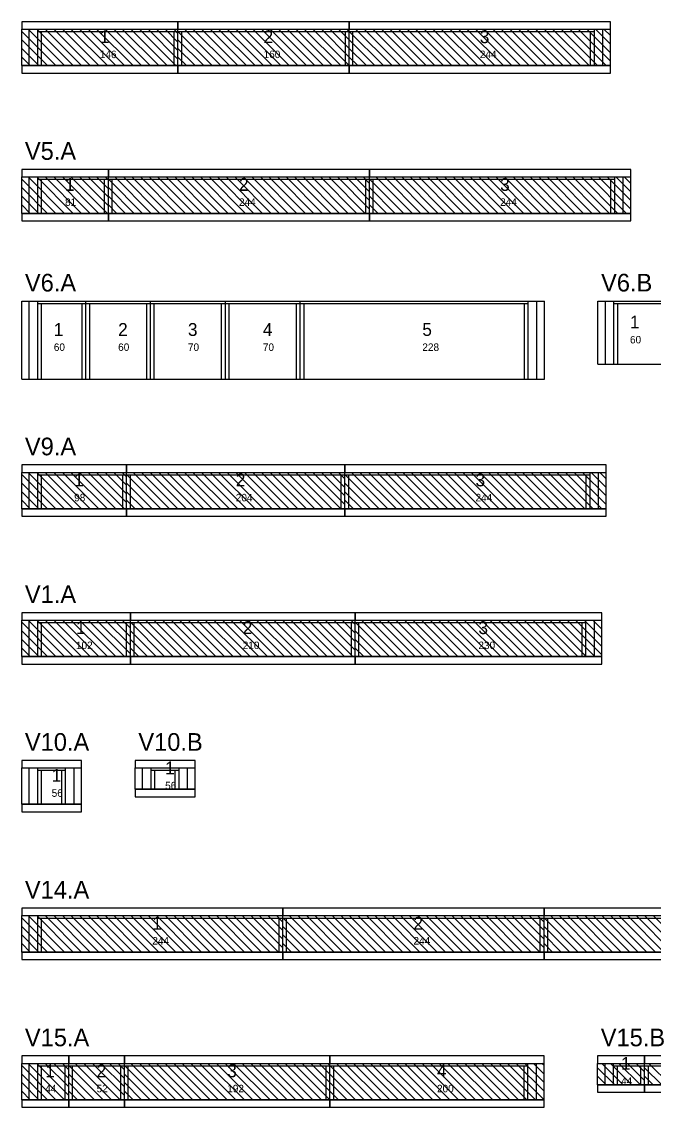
# Model space of a CAD drawing. Header units: metres. Extents: x -10 to 74425, y -2037 to 26.
# Drawn here: x 33349 to 33940, y -1995 to -981 of the extents above; entities that cross this region are included whole.
import ezdxf

# ---------------------------------------------------------------- set-up
doc = ezdxf.new("R2010")
doc.units = ezdxf.units.M
doc.layers.add('VIGAS', color=7, linetype='Continuous')

msp = doc.modelspace()

# ---------------------------------------------------------------- linework, layer by layer
at = {"layer": 'VIGAS'}
for p, q in [((33348.8, -988), (33494.8, -988)), ((33348.8, -1022), (33348.8, -988)), ((33380.8, -1022), (33348.8, -990)), ((33388.8, -1022), (33354.8, -988)), ((33355.8, -1022), (33355.8, -988)), ((33396.8, -1022), (33362.8, -988)), ((33363.8, -1022), (33363.8, -988)), ((33363.8, -990.2), (33494.8, -990.2)), ((33367.3, -1022), (33367.3, -990.2)), ((33404.8, -1022), (33370.8, -988)), ((33412.8, -1022), (33378.8, -988)), ((33420.8, -1022), (33386.8, -988)), ((33428.8, -1022), (33394.8, -988)), ((33436.8, -1022), (33402.8, -988)), ((33444.8, -1022), (33410.8, -988)), ((33452.8, -1022), (33418.8, -988)), ((33460.8, -1022), (33426.8, -988)), ((33468.8, -1022), (33434.8, -988)), ((33476.8, -1022), (33442.8, -988)), ((33484.8, -1022), (33450.8, -988)), ((33492.8, -1022), (33458.8, -988)), ((33494.8, -1016), (33466.8, -988)), ((33494.8, -1008), (33474.8, -988)), ((33494.8, -1000), (33482.8, -988)), ((33494.8, -992), (33490.8, -988)), ((33491.3, -1022), (33491.3, -990.2)), ((33494.8, -1022), (33494.8, -988)), ((33494.8, -1022), (33494.8, -988)), ((33494.8, -988), (33654.8, -988)), ((33494.8, -1022), (33494.8, -988)), ((33494.8, -1022), (33494.8, -988)), ((33494.8, -1022), (33494.8, -988)), ((33526.8, -1022), (33494.8, -990)), ((33494.8, -990.2), (33654.8, -990.2)), ((33498.3, -1022), (33498.3, -990.2)), ((33534.8, -1022), (33500.8, -988)), ((33542.8, -1022), (33508.8, -988)), ((33550.8, -1022), (33516.8, -988)), ((33558.8, -1022), (33524.8, -988)), ((33566.8, -1022), (33532.8, -988)), ((33574.8, -1022), (33540.8, -988)), ((33582.8, -1022), (33548.8, -988)), ((33590.8, -1022), (33556.8, -988)), ((33598.8, -1022), (33564.8, -988)), ((33606.8, -1022), (33572.8, -988)), ((33614.8, -1022), (33580.8, -988)), ((33622.8, -1022), (33588.8, -988)), ((33630.8, -1022), (33596.8, -988)), ((33638.8, -1022), (33604.8, -988)), ((33646.8, -1022), (33612.8, -988)), ((33654.8, -1022), (33620.8, -988)), ((33654.8, -1014), (33628.8, -988)), ((33654.8, -1006), (33636.8, -988)), ((33654.8, -998), (33644.8, -988)), ((33651.3, -1022), (33651.3, -990.2)), ((33654.8, -990), (33652.8, -988)), ((33654.8, -1022), (33654.8, -988)), ((33654.8, -1022), (33654.8, -988)), ((33654.8, -988), (33898.8, -988)), ((33654.8, -1022), (33654.8, -988)), ((33654.8, -1022), (33654.8, -988)), ((33654.8, -1022), (33654.8, -988)), ((33686.8, -1022), (33654.8, -990)), ((33654.8, -990.2), (33883.8, -990.2)), ((33658.3, -1022), (33658.3, -990.2)), ((33694.8, -1022), (33660.8, -988)), ((33702.8, -1022), (33668.8, -988)), ((33710.8, -1022), (33676.8, -988)), ((33718.8, -1022), (33684.8, -988)), ((33726.8, -1022), (33692.8, -988)), ((33734.8, -1022), (33700.8, -988)), ((33742.8, -1022), (33708.8, -988)), ((33750.8, -1022), (33716.8, -988)), ((33758.8, -1022), (33724.8, -988)), ((33766.8, -1022), (33732.8, -988)), ((33774.8, -1022), (33740.8, -988)), ((33782.8, -1022), (33748.8, -988)), ((33790.8, -1022), (33756.8, -988)), ((33798.8, -1022), (33764.8, -988)), ((33806.8, -1022), (33772.8, -988)), ((33814.8, -1022), (33780.8, -988)), ((33822.8, -1022), (33788.8, -988)), ((33830.8, -1022), (33796.8, -988)), ((33838.8, -1022), (33804.8, -988)), ((33846.8, -1022), (33812.8, -988)), ((33854.8, -1022), (33820.8, -988)), ((33862.8, -1022), (33828.8, -988)), ((33870.8, -1022), (33836.8, -988)), ((33878.8, -1022), (33844.8, -988)), ((33886.8, -1022), (33852.8, -988)), ((33894.8, -1022), (33860.8, -988)), ((33898.8, -1018), (33868.8, -988)), ((33898.8, -1010), (33876.8, -988)), ((33880.3, -1022), (33880.3, -990.2)), ((33883.8, -1022), (33883.8, -988)), ((33898.8, -1002), (33884.8, -988)), ((33891.8, -1022), (33891.8, -988)), ((33898.8, -994), (33892.8, -988)), ((33898.8, -1022), (33898.8, -988)), ((33372.8, -1022), (33348.8, -998)), ((33518.8, -1022), (33494.8, -998)), ((33678.8, -1022), (33654.8, -998)), ((33364.8, -1022), (33348.8, -1006)), ((33356.8, -1022), (33348.8, -1014)), ((33510.8, -1022), (33494.8, -1006)), ((33502.8, -1022), (33494.8, -1014)), ((33670.8, -1022), (33654.8, -1006)), ((33662.8, -1022), (33654.8, -1014)), ((33348.8, -1022), (33494.8, -1022)), ((33348.8, -1022), (33348.8, -1022)), ((33363.8, -1022), (33367.3, -1022)), ((33491.3, -1022), (33494.8, -1022)), ((33494.8, -1022), (33654.8, -1022)), ((33494.8, -1022), (33498.3, -1022)), ((33494.8, -1022), (33494.8, -1022)), ((33651.3, -1022), (33654.8, -1022)), ((33654.8, -1022), (33898.8, -1022)), ((33654.8, -1022), (33658.3, -1022)), ((33654.8, -1022), (33654.8, -1022)), ((33880.3, -1022), (33883.8, -1022)), ((33348.8, -1126), (33429.8, -1126)), ((33348.8, -1160), (33348.8, -1126)), ((33380.8, -1160), (33348.8, -1128)), ((33388.8, -1160), (33354.8, -1126)), ((33355.8, -1160), (33355.8, -1126)), ((33396.8, -1160), (33362.8, -1126)), ((33363.8, -1160), (33363.8, -1126)), ((33363.8, -1128.2), (33429.8, -1128.2)), ((33367.3, -1160), (33367.3, -1128.2)), ((33404.8, -1160), (33370.8, -1126)), ((33412.8, -1160), (33378.8, -1126)), ((33420.8, -1160), (33386.8, -1126)), ((33428.8, -1160), (33394.8, -1126)), ((33429.8, -1153), (33402.8, -1126)), ((33429.8, -1145), (33410.8, -1126)), ((33429.8, -1137), (33418.8, -1126)), ((33426.3, -1160), (33426.3, -1128.2)), ((33429.8, -1129), (33426.8, -1126)), ((33429.8, -1160), (33429.8, -1126)), ((33429.8, -1160), (33429.8, -1126)), ((33429.8, -1126), (33673.8, -1126)), ((33429.8, -1160), (33429.8, -1126)), ((33429.8, -1160), (33429.8, -1126)), ((33429.8, -1160), (33429.8, -1126)), ((33461.8, -1160), (33429.8, -1128)), ((33429.8, -1128.2), (33673.8, -1128.2)), ((33433.3, -1160), (33433.3, -1128.2)), ((33469.8, -1160), (33435.8, -1126)), ((33477.8, -1160), (33443.8, -1126)), ((33485.8, -1160), (33451.8, -1126)), ((33493.8, -1160), (33459.8, -1126)), ((33501.8, -1160), (33467.8, -1126)), ((33509.8, -1160), (33475.8, -1126)), ((33517.8, -1160), (33483.8, -1126)), ((33525.8, -1160), (33491.8, -1126)), ((33533.8, -1160), (33499.8, -1126)), ((33541.8, -1160), (33507.8, -1126)), ((33549.8, -1160), (33515.8, -1126)), ((33557.8, -1160), (33523.8, -1126)), ((33565.8, -1160), (33531.8, -1126)), ((33573.8, -1160), (33539.8, -1126)), ((33581.8, -1160), (33547.8, -1126)), ((33589.8, -1160), (33555.8, -1126)), ((33597.8, -1160), (33563.8, -1126)), ((33605.8, -1160), (33571.8, -1126)), ((33613.8, -1160), (33579.8, -1126)), ((33621.8, -1160), (33587.8, -1126)), ((33629.8, -1160), (33595.8, -1126)), ((33637.8, -1160), (33603.8, -1126)), ((33645.8, -1160), (33611.8, -1126)), ((33653.8, -1160), (33619.8, -1126)), ((33661.8, -1160), (33627.8, -1126)), ((33669.8, -1160), (33635.8, -1126)), ((33673.8, -1156), (33643.8, -1126)), ((33673.8, -1148), (33651.8, -1126)), ((33673.8, -1140), (33659.8, -1126)), ((33673.8, -1132), (33667.8, -1126)), ((33670.3, -1160), (33670.3, -1128.2)), ((33673.8, -1160), (33673.8, -1126)), ((33673.8, -1160), (33673.8, -1126)), ((33673.8, -1126), (33917.8, -1126)), ((33673.8, -1160), (33673.8, -1126)), ((33673.8, -1160), (33673.8, -1126)), ((33673.8, -1160), (33673.8, -1126)), ((33705.8, -1160), (33673.8, -1128)), ((33673.8, -1128.2), (33902.8, -1128.2)), ((33677.3, -1160), (33677.3, -1128.2)), ((33713.8, -1160), (33679.8, -1126)), ((33721.8, -1160), (33687.8, -1126)), ((33729.8, -1160), (33695.8, -1126)), ((33737.8, -1160), (33703.8, -1126)), ((33745.8, -1160), (33711.8, -1126)), ((33753.8, -1160), (33719.8, -1126)), ((33761.8, -1160), (33727.8, -1126)), ((33769.8, -1160), (33735.8, -1126)), ((33777.8, -1160), (33743.8, -1126)), ((33785.8, -1160), (33751.8, -1126)), ((33793.8, -1160), (33759.8, -1126)), ((33801.8, -1160), (33767.8, -1126)), ((33809.8, -1160), (33775.8, -1126)), ((33817.8, -1160), (33783.8, -1126)), ((33825.8, -1160), (33791.8, -1126)), ((33833.8, -1160), (33799.8, -1126)), ((33841.8, -1160), (33807.8, -1126)), ((33849.8, -1160), (33815.8, -1126)), ((33857.8, -1160), (33823.8, -1126)), ((33865.8, -1160), (33831.8, -1126)), ((33873.8, -1160), (33839.8, -1126)), ((33881.8, -1160), (33847.8, -1126)), ((33889.8, -1160), (33855.8, -1126)), ((33897.8, -1160), (33863.8, -1126)), ((33905.8, -1160), (33871.8, -1126)), ((33913.8, -1160), (33879.8, -1126)), ((33917.8, -1156), (33887.8, -1126)), ((33917.8, -1148), (33895.8, -1126)), ((33899.3, -1160), (33899.3, -1128.2)), ((33902.8, -1160), (33902.8, -1126)), ((33917.8, -1140), (33903.8, -1126)), ((33910.8, -1160), (33910.8, -1126)), ((33917.8, -1132), (33911.8, -1126)), ((33917.8, -1160), (33917.8, -1126)), ((33372.8, -1160), (33348.8, -1136)), ((33364.8, -1160), (33348.8, -1144)), ((33453.8, -1160), (33429.8, -1136)), ((33445.8, -1160), (33429.8, -1144)), ((33697.8, -1160), (33673.8, -1136)), ((33689.8, -1160), (33673.8, -1144)), ((33356.8, -1160), (33348.8, -1152)), ((33437.8, -1160), (33429.8, -1152)), ((33681.8, -1160), (33673.8, -1152)), ((33348.8, -1160), (33429.8, -1160)), ((33348.8, -1160), (33348.8, -1160)), ((33363.8, -1160), (33367.3, -1160)), ((33426.3, -1160), (33429.8, -1160)), ((33429.8, -1160), (33673.8, -1160)), ((33429.8, -1160), (33433.3, -1160)), ((33429.8, -1160), (33429.8, -1160)), ((33670.3, -1160), (33673.8, -1160)), ((33673.8, -1160), (33917.8, -1160)), ((33673.8, -1160), (33677.3, -1160)), ((33673.8, -1160), (33673.8, -1160)), ((33899.3, -1160), (33902.8, -1160)), ((33348.8, -1242), (33408.8, -1242)), ((33348.8, -1315), (33348.8, -1242)), ((33355.8, -1315), (33355.8, -1242)), ((33363.8, -1315), (33363.8, -1242)), ((33363.8, -1244.2), (33408.8, -1244.2)), ((33367.3, -1315), (33367.3, -1244.2)), ((33405.3, -1315), (33405.3, -1244.2)), ((33408.8, -1315), (33408.8, -1242)), ((33408.8, -1315), (33408.8, -1242)), ((33408.8, -1242), (33469.1, -1242)), ((33408.8, -1315), (33408.8, -1242)), ((33408.8, -1315), (33408.8, -1242)), ((33408.8, -1315), (33408.8, -1242)), ((33408.8, -1244.2), (33469.1, -1244.2)), ((33412.3, -1315), (33412.3, -1244.2)), ((33465.6, -1315), (33465.6, -1244.2)), ((33469.1, -1315), (33469.1, -1242)), ((33469.1, -1315), (33469.1, -1242)), ((33469.1, -1242), (33539.1, -1242)), ((33469.1, -1315), (33469.1, -1242)), ((33469.1, -1315), (33469.1, -1242)), ((33469.1, -1315), (33469.1, -1242)), ((33469.1, -1244.2), (33539.1, -1244.2)), ((33472.6, -1315), (33472.6, -1244.2)), ((33535.6, -1315), (33535.6, -1244.2)), ((33539.1, -1315), (33539.1, -1242)), ((33539.1, -1315), (33539.1, -1242)), ((33539.1, -1242), (33609.1, -1242)), ((33539.1, -1315), (33539.1, -1242)), ((33539.1, -1315), (33539.1, -1242)), ((33539.1, -1315), (33539.1, -1242)), ((33539.1, -1244.2), (33609.1, -1244.2)), ((33542.6, -1315), (33542.6, -1244.2)), ((33605.6, -1315), (33605.6, -1244.2)), ((33609.1, -1315), (33609.1, -1242)), ((33609.1, -1315), (33609.1, -1242)), ((33609.1, -1242), (33837.1, -1242)), ((33609.1, -1315), (33609.1, -1242)), ((33609.1, -1315), (33609.1, -1242)), ((33609.1, -1315), (33609.1, -1242)), ((33609.1, -1244.2), (33822.1, -1244.2)), ((33612.6, -1315), (33612.6, -1244.2)), ((33818.6, -1315), (33818.6, -1244.2)), ((33822.1, -1315), (33822.1, -1242)), ((33830.1, -1315), (33830.1, -1242)), ((33837.1, -1315), (33837.1, -1242)), ((33887.1, -1242), (33947.1, -1242)), ((33887.1, -1301), (33887.1, -1242)), ((33894.1, -1301), (33894.1, -1242)), ((33902.1, -1301), (33902.1, -1242)), ((33902.1, -1244.2), (33947.1, -1244.2)), ((33905.6, -1301), (33905.6, -1244.2)), ((33887.1, -1301), (33947.1, -1301)), ((33902.1, -1301), (33905.6, -1301)), ((33348.8, -1315), (33408.8, -1315)), ((33363.8, -1315), (33367.3, -1315)), ((33405.3, -1315), (33408.8, -1315)), ((33408.8, -1315), (33469.1, -1315)), ((33408.8, -1315), (33412.3, -1315)), ((33465.6, -1315), (33469.1, -1315)), ((33469.1, -1315), (33539.1, -1315)), ((33469.1, -1315), (33472.6, -1315)), ((33535.6, -1315), (33539.1, -1315)), ((33539.1, -1315), (33609.1, -1315)), ((33539.1, -1315), (33542.6, -1315)), ((33605.6, -1315), (33609.1, -1315)), ((33609.1, -1315), (33837.1, -1315)), ((33609.1, -1315), (33612.6, -1315)), ((33818.6, -1315), (33822.1, -1315)), ((33348.8, -1402), (33446.8, -1402)), ((33348.8, -1436), (33348.8, -1402)), ((33380.8, -1436), (33348.8, -1404)), ((33388.8, -1436), (33354.8, -1402)), ((33355.8, -1436), (33355.8, -1402)), ((33396.8, -1436), (33362.8, -1402)), ((33363.8, -1436), (33363.8, -1402)), ((33363.8, -1404.2), (33446.8, -1404.2)), ((33367.3, -1436), (33367.3, -1404.2)), ((33404.8, -1436), (33370.8, -1402)), ((33412.8, -1436), (33378.8, -1402)), ((33420.8, -1436), (33386.8, -1402)), ((33428.8, -1436), (33394.8, -1402)), ((33436.8, -1436), (33402.8, -1402)), ((33444.8, -1436), (33410.8, -1402)), ((33446.8, -1430), (33418.8, -1402)), ((33446.8, -1422), (33426.8, -1402)), ((33446.8, -1414), (33434.8, -1402)), ((33446.8, -1406), (33442.8, -1402)), ((33443.3, -1436), (33443.3, -1404.2)), ((33446.8, -1436), (33446.8, -1402)), ((33446.8, -1436), (33446.8, -1402)), ((33446.8, -1402), (33650.8, -1402)), ((33446.8, -1436), (33446.8, -1402)), ((33446.8, -1436), (33446.8, -1402)), ((33446.8, -1436), (33446.8, -1402)), ((33478.8, -1436), (33446.8, -1404)), ((33446.8, -1404.2), (33650.8, -1404.2)), ((33450.3, -1436), (33450.3, -1404.2)), ((33486.8, -1436), (33452.8, -1402)), ((33494.8, -1436), (33460.8, -1402)), ((33502.8, -1436), (33468.8, -1402)), ((33510.8, -1436), (33476.8, -1402)), ((33518.8, -1436), (33484.8, -1402)), ((33526.8, -1436), (33492.8, -1402)), ((33534.8, -1436), (33500.8, -1402)), ((33542.8, -1436), (33508.8, -1402)), ((33550.8, -1436), (33516.8, -1402)), ((33558.8, -1436), (33524.8, -1402)), ((33566.8, -1436), (33532.8, -1402)), ((33574.8, -1436), (33540.8, -1402)), ((33582.8, -1436), (33548.8, -1402)), ((33590.8, -1436), (33556.8, -1402)), ((33598.8, -1436), (33564.8, -1402)), ((33606.8, -1436), (33572.8, -1402)), ((33614.8, -1436), (33580.8, -1402)), ((33622.8, -1436), (33588.8, -1402)), ((33630.8, -1436), (33596.8, -1402)), ((33638.8, -1436), (33604.8, -1402)), ((33646.8, -1436), (33612.8, -1402)), ((33650.8, -1432), (33620.8, -1402)), ((33650.8, -1424), (33628.8, -1402)), ((33650.8, -1416), (33636.8, -1402)), ((33650.8, -1408), (33644.8, -1402)), ((33647.3, -1436), (33647.3, -1404.2)), ((33650.8, -1436), (33650.8, -1402)), ((33650.8, -1436), (33650.8, -1402)), ((33650.8, -1402), (33894.8, -1402)), ((33650.8, -1436), (33650.8, -1402)), ((33650.8, -1436), (33650.8, -1402)), ((33650.8, -1436), (33650.8, -1402)), ((33682.8, -1436), (33650.8, -1404)), ((33650.8, -1404.2), (33879.8, -1404.2)), ((33654.3, -1436), (33654.3, -1404.2)), ((33690.8, -1436), (33656.8, -1402)), ((33698.8, -1436), (33664.8, -1402)), ((33706.8, -1436), (33672.8, -1402)), ((33714.8, -1436), (33680.8, -1402)), ((33722.8, -1436), (33688.8, -1402)), ((33730.8, -1436), (33696.8, -1402)), ((33738.8, -1436), (33704.8, -1402)), ((33746.8, -1436), (33712.8, -1402)), ((33754.8, -1436), (33720.8, -1402)), ((33762.8, -1436), (33728.8, -1402)), ((33770.8, -1436), (33736.8, -1402)), ((33778.8, -1436), (33744.8, -1402)), ((33786.8, -1436), (33752.8, -1402)), ((33794.8, -1436), (33760.8, -1402)), ((33802.8, -1436), (33768.8, -1402)), ((33810.8, -1436), (33776.8, -1402)), ((33818.8, -1436), (33784.8, -1402)), ((33826.8, -1436), (33792.8, -1402)), ((33834.8, -1436), (33800.8, -1402)), ((33842.8, -1436), (33808.8, -1402)), ((33850.8, -1436), (33816.8, -1402)), ((33858.8, -1436), (33824.8, -1402)), ((33866.8, -1436), (33832.8, -1402)), ((33874.8, -1436), (33840.8, -1402)), ((33882.8, -1436), (33848.8, -1402)), ((33890.8, -1436), (33856.8, -1402)), ((33894.8, -1432), (33864.8, -1402)), ((33894.8, -1424), (33872.8, -1402)), ((33876.3, -1436), (33876.3, -1404.2)), ((33879.8, -1436), (33879.8, -1402)), ((33894.8, -1416), (33880.8, -1402)), ((33887.8, -1436), (33887.8, -1402)), ((33894.8, -1408), (33888.8, -1402)), ((33894.8, -1436), (33894.8, -1402)), ((33372.8, -1436), (33348.8, -1412)), ((33470.8, -1436), (33446.8, -1412)), ((33674.8, -1436), (33650.8, -1412)), ((33364.8, -1436), (33348.8, -1420)), ((33356.8, -1436), (33348.8, -1428)), ((33462.8, -1436), (33446.8, -1420)), ((33454.8, -1436), (33446.8, -1428)), ((33666.8, -1436), (33650.8, -1420)), ((33658.8, -1436), (33650.8, -1428)), ((33348.8, -1436), (33446.8, -1436)), ((33348.8, -1436), (33348.8, -1436)), ((33363.8, -1436), (33367.3, -1436)), ((33443.3, -1436), (33446.8, -1436)), ((33446.8, -1436), (33650.8, -1436)), ((33446.8, -1436), (33450.3, -1436)), ((33446.8, -1436), (33446.8, -1436)), ((33647.3, -1436), (33650.8, -1436)), ((33650.8, -1436), (33894.8, -1436)), ((33650.8, -1436), (33654.3, -1436)), ((33650.8, -1436), (33650.8, -1436)), ((33876.3, -1436), (33879.8, -1436)), ((33348.8, -1540), (33450.3, -1540)), ((33348.8, -1574), (33348.8, -1540)), ((33388.8, -1574), (33354.8, -1540)), ((33355.8, -1574), (33355.8, -1540)), ((33396.8, -1574), (33362.8, -1540)), ((33363.8, -1574), (33363.8, -1540)), ((33404.8, -1574), (33370.8, -1540)), ((33412.8, -1574), (33378.8, -1540)), ((33420.8, -1574), (33386.8, -1540)), ((33428.8, -1574), (33394.8, -1540)), ((33436.8, -1574), (33402.8, -1540)), ((33444.8, -1574), (33410.8, -1540)), ((33450.3, -1571.5), (33418.8, -1540)), ((33450.3, -1563.5), (33426.8, -1540)), ((33450.3, -1555.5), (33434.8, -1540)), ((33450.3, -1547.5), (33442.8, -1540)), ((33450.3, -1574), (33450.3, -1540)), ((33450.3, -1574), (33450.3, -1540)), ((33450.3, -1540), (33660.3, -1540)), ((33450.3, -1574), (33450.3, -1540)), ((33450.3, -1574), (33450.3, -1540)), ((33450.3, -1574), (33450.3, -1540)), ((33490.3, -1574), (33456.3, -1540)), ((33498.3, -1574), (33464.3, -1540)), ((33506.3, -1574), (33472.3, -1540)), ((33514.3, -1574), (33480.3, -1540)), ((33522.3, -1574), (33488.3, -1540)), ((33530.3, -1574), (33496.3, -1540)), ((33538.3, -1574), (33504.3, -1540)), ((33546.3, -1574), (33512.3, -1540)), ((33554.3, -1574), (33520.3, -1540)), ((33562.3, -1574), (33528.3, -1540)), ((33570.3, -1574), (33536.3, -1540)), ((33578.3, -1574), (33544.3, -1540)), ((33586.3, -1574), (33552.3, -1540)), ((33594.3, -1574), (33560.3, -1540)), ((33602.3, -1574), (33568.3, -1540)), ((33610.3, -1574), (33576.3, -1540)), ((33618.3, -1574), (33584.3, -1540)), ((33626.3, -1574), (33592.3, -1540)), ((33634.3, -1574), (33600.3, -1540)), ((33642.3, -1574), (33608.3, -1540)), ((33650.3, -1574), (33616.3, -1540)), ((33658.3, -1574), (33624.3, -1540)), ((33660.3, -1568), (33632.3, -1540)), ((33660.3, -1560), (33640.3, -1540)), ((33660.3, -1552), (33648.3, -1540)), ((33660.3, -1544), (33656.3, -1540)), ((33660.3, -1574), (33660.3, -1540)), ((33660.3, -1574), (33660.3, -1540)), ((33660.3, -1540), (33890.8, -1540)), ((33660.3, -1574), (33660.3, -1540)), ((33660.3, -1574), (33660.3, -1540)), ((33660.3, -1574), (33660.3, -1540)), ((33700.3, -1574), (33666.3, -1540)), ((33708.3, -1574), (33674.3, -1540)), ((33716.3, -1574), (33682.3, -1540)), ((33724.3, -1574), (33690.3, -1540)), ((33732.3, -1574), (33698.3, -1540)), ((33740.3, -1574), (33706.3, -1540)), ((33748.3, -1574), (33714.3, -1540)), ((33756.3, -1574), (33722.3, -1540)), ((33764.3, -1574), (33730.3, -1540)), ((33772.3, -1574), (33738.3, -1540)), ((33780.3, -1574), (33746.3, -1540)), ((33788.3, -1574), (33754.3, -1540)), ((33796.3, -1574), (33762.3, -1540)), ((33804.3, -1574), (33770.3, -1540)), ((33812.3, -1574), (33778.3, -1540)), ((33820.3, -1574), (33786.3, -1540)), ((33828.3, -1574), (33794.3, -1540)), ((33836.3, -1574), (33802.3, -1540)), ((33844.3, -1574), (33810.3, -1540)), ((33852.3, -1574), (33818.3, -1540)), ((33860.3, -1574), (33826.3, -1540)), ((33868.3, -1574), (33834.3, -1540)), ((33876.3, -1574), (33842.3, -1540)), ((33884.3, -1574), (33850.3, -1540)), ((33890.8, -1572.5), (33858.3, -1540)), ((33890.8, -1564.5), (33866.3, -1540)), ((33890.8, -1556.5), (33874.3, -1540)), ((33875.8, -1574), (33875.8, -1540)), ((33890.8, -1548.5), (33882.3, -1540)), ((33883.8, -1574), (33883.8, -1540)), ((33890.8, -1540.5), (33890.3, -1540)), ((33890.8, -1574), (33890.8, -1540)), ((33380.8, -1574), (33348.8, -1542)), ((33372.8, -1574), (33348.8, -1550)), ((33363.8, -1542.2), (33450.3, -1542.2)), ((33367.3, -1574), (33367.3, -1542.2)), ((33446.8, -1574), (33446.8, -1542.2)), ((33482.3, -1574), (33450.3, -1542)), ((33450.3, -1542.2), (33660.3, -1542.2)), ((33474.3, -1574), (33450.3, -1550)), ((33453.8, -1574), (33453.8, -1542.2)), ((33656.8, -1574), (33656.8, -1542.2)), ((33692.3, -1574), (33660.3, -1542)), ((33660.3, -1542.2), (33875.8, -1542.2)), ((33684.3, -1574), (33660.3, -1550)), ((33663.8, -1574), (33663.8, -1542.2)), ((33872.3, -1574), (33872.3, -1542.2)), ((33364.8, -1574), (33348.8, -1558)), ((33466.3, -1574), (33450.3, -1558)), ((33676.3, -1574), (33660.3, -1558)), ((33356.8, -1574), (33348.8, -1566)), ((33458.3, -1574), (33450.3, -1566)), ((33668.3, -1574), (33660.3, -1566)), ((33348.8, -1574), (33450.3, -1574)), ((33348.8, -1574), (33348.8, -1574)), ((33363.8, -1574), (33367.3, -1574)), ((33446.8, -1574), (33450.3, -1574)), ((33450.3, -1574), (33660.3, -1574)), ((33450.3, -1574), (33453.8, -1574)), ((33450.3, -1574), (33450.3, -1574)), ((33656.8, -1574), (33660.3, -1574)), ((33660.3, -1574), (33890.8, -1574)), ((33660.3, -1574), (33663.8, -1574)), ((33660.3, -1574), (33660.3, -1574)), ((33872.3, -1574), (33875.8, -1574)), ((33348.8, -1678), (33404.8, -1678)), ((33348.8, -1712), (33348.8, -1678)), ((33355.8, -1712), (33355.8, -1678)), ((33363.8, -1712), (33363.8, -1678)), ((33363.8, -1680.2), (33389.8, -1680.2)), ((33367.3, -1712), (33367.3, -1680.2)), ((33386.3, -1712), (33386.3, -1680.2)), ((33389.8, -1712), (33389.8, -1678)), ((33397.8, -1712), (33397.8, -1678)), ((33404.8, -1712), (33404.8, -1678)), ((33454.8, -1678), (33510.8, -1678)), ((33454.8, -1698), (33454.8, -1678)), ((33461.8, -1698), (33461.8, -1678)), ((33469.8, -1698), (33469.8, -1678)), ((33469.8, -1680.2), (33495.8, -1680.2)), ((33473.3, -1698), (33473.3, -1680.2)), ((33492.3, -1698), (33492.3, -1680.2)), ((33495.8, -1698), (33495.8, -1678)), ((33503.8, -1698), (33503.8, -1678)), ((33510.8, -1698), (33510.8, -1678)), ((33454.8, -1698), (33510.8, -1698)), ((33469.8, -1698), (33473.3, -1698)), ((33492.3, -1698), (33495.8, -1698)), ((33348.8, -1712), (33404.8, -1712)), ((33363.8, -1712), (33367.3, -1712)), ((33386.3, -1712), (33389.8, -1712)), ((33348.8, -1816), (33592.8, -1816)), ((33348.8, -1850), (33348.8, -1816)), ((33380.8, -1850), (33348.8, -1818)), ((33388.8, -1850), (33354.8, -1816)), ((33355.8, -1850), (33355.8, -1816)), ((33396.8, -1850), (33362.8, -1816)), ((33363.8, -1850), (33363.8, -1816)), ((33363.8, -1818.2), (33592.8, -1818.2)), ((33367.3, -1850), (33367.3, -1818.2)), ((33404.8, -1850), (33370.8, -1816)), ((33412.8, -1850), (33378.8, -1816)), ((33420.8, -1850), (33386.8, -1816)), ((33428.8, -1850), (33394.8, -1816)), ((33436.8, -1850), (33402.8, -1816)), ((33444.8, -1850), (33410.8, -1816)), ((33452.8, -1850), (33418.8, -1816)), ((33460.8, -1850), (33426.8, -1816)), ((33468.8, -1850), (33434.8, -1816)), ((33476.8, -1850), (33442.8, -1816)), ((33484.8, -1850), (33450.8, -1816)), ((33492.8, -1850), (33458.8, -1816)), ((33500.8, -1850), (33466.8, -1816)), ((33508.8, -1850), (33474.8, -1816)), ((33516.8, -1850), (33482.8, -1816)), ((33524.8, -1850), (33490.8, -1816)), ((33532.8, -1850), (33498.8, -1816)), ((33540.8, -1850), (33506.8, -1816)), ((33548.8, -1850), (33514.8, -1816)), ((33556.8, -1850), (33522.8, -1816)), ((33564.8, -1850), (33530.8, -1816)), ((33572.8, -1850), (33538.8, -1816)), ((33580.8, -1850), (33546.8, -1816)), ((33588.8, -1850), (33554.8, -1816)), ((33592.8, -1846), (33562.8, -1816)), ((33592.8, -1838), (33570.8, -1816)), ((33592.8, -1830), (33578.8, -1816)), ((33592.8, -1822), (33586.8, -1816)), ((33589.3, -1850), (33589.3, -1818.2)), ((33592.8, -1850), (33592.8, -1816)), ((33592.8, -1850), (33592.8, -1816)), ((33592.8, -1816), (33836.8, -1816)), ((33592.8, -1850), (33592.8, -1816)), ((33592.8, -1850), (33592.8, -1816)), ((33592.8, -1850), (33592.8, -1816)), ((33624.8, -1850), (33592.8, -1818)), ((33592.8, -1818.2), (33836.8, -1818.2)), ((33596.3, -1850), (33596.3, -1818.2)), ((33632.8, -1850), (33598.8, -1816)), ((33640.8, -1850), (33606.8, -1816)), ((33648.8, -1850), (33614.8, -1816)), ((33656.8, -1850), (33622.8, -1816)), ((33664.8, -1850), (33630.8, -1816)), ((33672.8, -1850), (33638.8, -1816)), ((33680.8, -1850), (33646.8, -1816)), ((33688.8, -1850), (33654.8, -1816)), ((33696.8, -1850), (33662.8, -1816)), ((33704.8, -1850), (33670.8, -1816)), ((33712.8, -1850), (33678.8, -1816)), ((33720.8, -1850), (33686.8, -1816)), ((33728.8, -1850), (33694.8, -1816)), ((33736.8, -1850), (33702.8, -1816)), ((33744.8, -1850), (33710.8, -1816)), ((33752.8, -1850), (33718.8, -1816)), ((33760.8, -1850), (33726.8, -1816)), ((33768.8, -1850), (33734.8, -1816)), ((33776.8, -1850), (33742.8, -1816)), ((33784.8, -1850), (33750.8, -1816)), ((33792.8, -1850), (33758.8, -1816)), ((33800.8, -1850), (33766.8, -1816)), ((33808.8, -1850), (33774.8, -1816)), ((33816.8, -1850), (33782.8, -1816)), ((33824.8, -1850), (33790.8, -1816)), ((33832.8, -1850), (33798.8, -1816)), ((33836.8, -1846), (33806.8, -1816)), ((33836.8, -1838), (33814.8, -1816)), ((33836.8, -1830), (33822.8, -1816)), ((33836.8, -1822), (33830.8, -1816)), ((33833.3, -1850), (33833.3, -1818.2)), ((33836.8, -1850), (33836.8, -1816)), ((33836.8, -1850), (33836.8, -1816)), ((33836.8, -1816), (34080.8, -1816)), ((33836.8, -1850), (33836.8, -1816)), ((33836.8, -1850), (33836.8, -1816)), ((33836.8, -1850), (33836.8, -1816)), ((33868.8, -1850), (33836.8, -1818)), ((33836.8, -1818.2), (34080.8, -1818.2)), ((33840.3, -1850), (33840.3, -1818.2)), ((33876.8, -1850), (33842.8, -1816)), ((33884.8, -1850), (33850.8, -1816)), ((33892.8, -1850), (33858.8, -1816)), ((33900.8, -1850), (33866.8, -1816)), ((33908.8, -1850), (33874.8, -1816)), ((33916.8, -1850), (33882.8, -1816)), ((33924.8, -1850), (33890.8, -1816)), ((33932.8, -1850), (33898.8, -1816)), ((33940.8, -1850), (33906.8, -1816)), ((33948.8, -1850), (33914.8, -1816)), ((33956.8, -1850), (33922.8, -1816)), ((33964.8, -1850), (33930.8, -1816)), ((33972.8, -1850), (33938.8, -1816)), ((33372.8, -1850), (33348.8, -1826)), ((33364.8, -1850), (33348.8, -1834)), ((33616.8, -1850), (33592.8, -1826)), ((33608.8, -1850), (33592.8, -1834)), ((33860.8, -1850), (33836.8, -1826)), ((33852.8, -1850), (33836.8, -1834)), ((33356.8, -1850), (33348.8, -1842)), ((33600.8, -1850), (33592.8, -1842)), ((33844.8, -1850), (33836.8, -1842)), ((33348.8, -1850), (33592.8, -1850)), ((33348.8, -1850), (33348.8, -1850)), ((33363.8, -1850), (33367.3, -1850)), ((33589.3, -1850), (33592.8, -1850)), ((33592.8, -1850), (33836.8, -1850)), ((33592.8, -1850), (33596.3, -1850)), ((33592.8, -1850), (33592.8, -1850)), ((33833.3, -1850), (33836.8, -1850)), ((33836.8, -1850), (34080.8, -1850)), ((33836.8, -1850), (33840.3, -1850)), ((33836.8, -1850), (33836.8, -1850)), ((33348.8, -1954), (33392.8, -1954)), ((33348.8, -1988), (33348.8, -1954)), ((33380.8, -1988), (33348.8, -1956)), ((33388.8, -1988), (33354.8, -1954)), ((33355.8, -1988), (33355.8, -1954)), ((33392.8, -1984), (33362.8, -1954)), ((33363.8, -1988), (33363.8, -1954)), ((33363.8, -1956.2), (33392.8, -1956.2)), ((33367.3, -1988), (33367.3, -1956.2)), ((33392.8, -1976), (33370.8, -1954)), ((33392.8, -1968), (33378.8, -1954)), ((33392.8, -1960), (33386.8, -1954)), ((33389.3, -1988), (33389.3, -1956.2)), ((33392.8, -1988), (33392.8, -1954)), ((33392.8, -1988), (33392.8, -1954)), ((33392.8, -1954), (33444.8, -1954)), ((33392.8, -1988), (33392.8, -1954)), ((33392.8, -1988), (33392.8, -1954)), ((33392.8, -1988), (33392.8, -1954)), ((33424.8, -1988), (33392.8, -1956)), ((33392.8, -1956.2), (33444.8, -1956.2)), ((33396.3, -1988), (33396.3, -1956.2)), ((33432.8, -1988), (33398.8, -1954)), ((33440.8, -1988), (33406.8, -1954)), ((33444.8, -1984), (33414.8, -1954)), ((33444.8, -1976), (33422.8, -1954)), ((33444.8, -1968), (33430.8, -1954)), ((33444.8, -1960), (33438.8, -1954)), ((33441.3, -1988), (33441.3, -1956.2)), ((33444.8, -1988), (33444.8, -1954)), ((33444.8, -1988), (33444.8, -1954)), ((33444.8, -1954), (33636.8, -1954)), ((33444.8, -1988), (33444.8, -1954)), ((33444.8, -1988), (33444.8, -1954)), ((33444.8, -1988), (33444.8, -1954)), ((33476.8, -1988), (33444.8, -1956)), ((33444.8, -1956.2), (33636.8, -1956.2)), ((33448.3, -1988), (33448.3, -1956.2)), ((33484.8, -1988), (33450.8, -1954)), ((33492.8, -1988), (33458.8, -1954)), ((33500.8, -1988), (33466.8, -1954)), ((33508.8, -1988), (33474.8, -1954)), ((33516.8, -1988), (33482.8, -1954)), ((33524.8, -1988), (33490.8, -1954)), ((33532.8, -1988), (33498.8, -1954)), ((33540.8, -1988), (33506.8, -1954)), ((33548.8, -1988), (33514.8, -1954)), ((33556.8, -1988), (33522.8, -1954)), ((33564.8, -1988), (33530.8, -1954)), ((33572.8, -1988), (33538.8, -1954)), ((33580.8, -1988), (33546.8, -1954)), ((33588.8, -1988), (33554.8, -1954)), ((33596.8, -1988), (33562.8, -1954)), ((33604.8, -1988), (33570.8, -1954)), ((33612.8, -1988), (33578.8, -1954)), ((33620.8, -1988), (33586.8, -1954)), ((33628.8, -1988), (33594.8, -1954)), ((33636.8, -1988), (33602.8, -1954)), ((33636.8, -1980), (33610.8, -1954)), ((33636.8, -1972), (33618.8, -1954)), ((33636.8, -1964), (33626.8, -1954)), ((33633.3, -1988), (33633.3, -1956.2)), ((33636.8, -1956), (33634.8, -1954)), ((33636.8, -1988), (33636.8, -1954)), ((33636.8, -1988), (33636.8, -1954)), ((33636.8, -1954), (33836.8, -1954)), ((33636.8, -1988), (33636.8, -1954)), ((33636.8, -1988), (33636.8, -1954)), ((33636.8, -1988), (33636.8, -1954)), ((33668.8, -1988), (33636.8, -1956)), ((33636.8, -1956.2), (33821.8, -1956.2)), ((33640.3, -1988), (33640.3, -1956.2)), ((33676.8, -1988), (33642.8, -1954)), ((33684.8, -1988), (33650.8, -1954)), ((33692.8, -1988), (33658.8, -1954)), ((33700.8, -1988), (33666.8, -1954)), ((33708.8, -1988), (33674.8, -1954)), ((33716.8, -1988), (33682.8, -1954)), ((33724.8, -1988), (33690.8, -1954)), ((33732.8, -1988), (33698.8, -1954)), ((33740.8, -1988), (33706.8, -1954)), ((33748.8, -1988), (33714.8, -1954)), ((33756.8, -1988), (33722.8, -1954)), ((33764.8, -1988), (33730.8, -1954)), ((33772.8, -1988), (33738.8, -1954)), ((33780.8, -1988), (33746.8, -1954)), ((33788.8, -1988), (33754.8, -1954)), ((33796.8, -1988), (33762.8, -1954)), ((33804.8, -1988), (33770.8, -1954)), ((33812.8, -1988), (33778.8, -1954)), ((33820.8, -1988), (33786.8, -1954)), ((33828.8, -1988), (33794.8, -1954)), ((33836.8, -1988), (33802.8, -1954)), ((33836.8, -1980), (33810.8, -1954)), ((33818.3, -1988), (33818.3, -1956.2)), ((33836.8, -1972), (33818.8, -1954)), ((33821.8, -1988), (33821.8, -1954)), ((33836.8, -1964), (33826.8, -1954)), ((33829.8, -1988), (33829.8, -1954)), ((33836.8, -1956), (33834.8, -1954)), ((33836.8, -1988), (33836.8, -1954)), ((33886.8, -1954), (33930.8, -1954)), ((33886.8, -1974), (33886.8, -1954)), ((33910.8, -1974), (33890.8, -1954)), ((33893.8, -1974), (33893.8, -1954)), ((33918.8, -1974), (33898.8, -1954)), ((33901.8, -1974), (33901.8, -1954)), ((33901.8, -1956.2), (33930.8, -1956.2)), ((33905.3, -1974), (33905.3, -1956.2)), ((33926.8, -1974), (33906.8, -1954)), ((33930.8, -1970), (33914.8, -1954)), ((33930.8, -1962), (33922.8, -1954)), ((33927.3, -1974), (33927.3, -1956.2)), ((33930.8, -1974), (33930.8, -1954)), ((33930.8, -1974), (33930.8, -1954)), ((33930.8, -1954), (33982.8, -1954)), ((33930.8, -1974), (33930.8, -1954)), ((33930.8, -1974), (33930.8, -1954)), ((33930.8, -1974), (33930.8, -1954)), ((33930.8, -1954), (33930.8, -1954)), ((33930.8, -1956.2), (33982.8, -1956.2)), ((33934.3, -1974), (33934.3, -1956.2)), ((33954.8, -1974), (33934.8, -1954)), ((33372.8, -1988), (33348.8, -1964)), ((33416.8, -1988), (33392.8, -1964)), ((33468.8, -1988), (33444.8, -1964)), ((33660.8, -1988), (33636.8, -1964)), ((33902.8, -1974), (33886.8, -1958)), ((33894.8, -1974), (33886.8, -1966)), ((33946.8, -1974), (33930.8, -1958)), ((33938.8, -1974), (33930.8, -1966)), ((33364.8, -1988), (33348.8, -1972)), ((33408.8, -1988), (33392.8, -1972)), ((33460.8, -1988), (33444.8, -1972)), ((33652.8, -1988), (33636.8, -1972)), ((33886.8, -1974), (33930.8, -1974)), ((33886.8, -1974), (33886.8, -1974)), ((33901.8, -1974), (33905.3, -1974)), ((33927.3, -1974), (33930.8, -1974)), ((33930.8, -1974), (33982.8, -1974)), ((33930.8, -1974), (33934.3, -1974)), ((33930.8, -1974), (33930.8, -1974)), ((33356.8, -1988), (33348.8, -1980)), ((33400.8, -1988), (33392.8, -1980)), ((33452.8, -1988), (33444.8, -1980)), ((33644.8, -1988), (33636.8, -1980)), ((33348.8, -1988), (33392.8, -1988)), ((33348.8, -1988), (33348.8, -1988)), ((33363.8, -1988), (33367.3, -1988)), ((33389.3, -1988), (33392.8, -1988)), ((33392.8, -1988), (33444.8, -1988)), ((33392.8, -1988), (33396.3, -1988)), ((33392.8, -1988), (33392.8, -1988)), ((33441.3, -1988), (33444.8, -1988)), ((33444.8, -1988), (33636.8, -1988)), ((33444.8, -1988), (33448.3, -1988)), ((33444.8, -1988), (33444.8, -1988)), ((33633.3, -1988), (33636.8, -1988)), ((33636.8, -1988), (33836.8, -1988)), ((33636.8, -1988), (33640.3, -1988)), ((33636.8, -1988), (33636.8, -1988)), ((33818.3, -1988), (33821.8, -1988))]:
    msp.add_line(p, q, dxfattribs=at)
for points in [[(33348.8, -988), (33494.8, -988), (33494.8, -981), (33348.8, -981)], [(33494.8, -988), (33654.8, -988), (33654.8, -981), (33494.8, -981)], [(33654.8, -988), (33898.8, -988), (33898.8, -981), (33654.8, -981)], [(33348.8, -1029), (33494.8, -1029), (33494.8, -1022), (33348.8, -1022)], [(33494.8, -1029), (33654.8, -1029), (33654.8, -1022), (33494.8, -1022)], [(33654.8, -1029), (33898.8, -1029), (33898.8, -1022), (33654.8, -1022)], [(33348.8, -1126), (33429.8, -1126), (33429.8, -1119), (33348.8, -1119)], [(33429.8, -1126), (33673.8, -1126), (33673.8, -1119), (33429.8, -1119)], [(33673.8, -1126), (33917.8, -1126), (33917.8, -1119), (33673.8, -1119)], [(33348.8, -1167), (33429.8, -1167), (33429.8, -1160), (33348.8, -1160)], [(33429.8, -1167), (33673.8, -1167), (33673.8, -1160), (33429.8, -1160)], [(33673.8, -1167), (33917.8, -1167), (33917.8, -1160), (33673.8, -1160)], [(33348.8, -1402), (33446.8, -1402), (33446.8, -1395), (33348.8, -1395)], [(33446.8, -1402), (33650.8, -1402), (33650.8, -1395), (33446.8, -1395)], [(33650.8, -1402), (33894.8, -1402), (33894.8, -1395), (33650.8, -1395)], [(33348.8, -1443), (33446.8, -1443), (33446.8, -1436), (33348.8, -1436)], [(33446.8, -1443), (33650.8, -1443), (33650.8, -1436), (33446.8, -1436)], [(33650.8, -1443), (33894.8, -1443), (33894.8, -1436), (33650.8, -1436)], [(33348.8, -1540), (33450.3, -1540), (33450.3, -1533), (33348.8, -1533)], [(33450.3, -1540), (33660.3, -1540), (33660.3, -1533), (33450.3, -1533)], [(33660.3, -1540), (33890.8, -1540), (33890.8, -1533), (33660.3, -1533)], [(33348.8, -1581), (33450.3, -1581), (33450.3, -1574), (33348.8, -1574)], [(33450.3, -1581), (33660.3, -1581), (33660.3, -1574), (33450.3, -1574)], [(33660.3, -1581), (33890.8, -1581), (33890.8, -1574), (33660.3, -1574)], [(33348.8, -1678), (33404.8, -1678), (33404.8, -1671), (33348.8, -1671)], [(33454.8, -1678), (33510.8, -1678), (33510.8, -1671), (33454.8, -1671)], [(33454.8, -1705), (33510.8, -1705), (33510.8, -1698), (33454.8, -1698)], [(33348.8, -1719), (33404.8, -1719), (33404.8, -1712), (33348.8, -1712)], [(33348.8, -1816), (33592.8, -1816), (33592.8, -1809), (33348.8, -1809)], [(33592.8, -1816), (33836.8, -1816), (33836.8, -1809), (33592.8, -1809)], [(33836.8, -1816), (34080.8, -1816), (34080.8, -1809), (33836.8, -1809)], [(33348.8, -1857), (33592.8, -1857), (33592.8, -1850), (33348.8, -1850)], [(33592.8, -1857), (33836.8, -1857), (33836.8, -1850), (33592.8, -1850)], [(33836.8, -1857), (34080.8, -1857), (34080.8, -1850), (33836.8, -1850)], [(33348.8, -1954), (33392.8, -1954), (33392.8, -1947), (33348.8, -1947)], [(33392.8, -1954), (33444.8, -1954), (33444.8, -1947), (33392.8, -1947)], [(33444.8, -1954), (33636.8, -1954), (33636.8, -1947), (33444.8, -1947)], [(33636.8, -1954), (33836.8, -1954), (33836.8, -1947), (33636.8, -1947)], [(33886.8, -1954), (33930.8, -1954), (33930.8, -1947), (33886.8, -1947)], [(33930.8, -1954), (33982.8, -1954), (33982.8, -1947), (33930.8, -1947)], [(33886.8, -1981), (33930.8, -1981), (33930.8, -1974), (33886.8, -1974)], [(33930.8, -1981), (33982.8, -1981), (33982.8, -1974), (33930.8, -1974)], [(33348.8, -1995), (33392.8, -1995), (33392.8, -1988), (33348.8, -1988)], [(33392.8, -1995), (33444.8, -1995), (33444.8, -1988), (33392.8, -1988)], [(33444.8, -1995), (33636.8, -1995), (33636.8, -1988), (33444.8, -1988)], [(33636.8, -1995), (33836.8, -1995), (33836.8, -1988), (33636.8, -1988)]]:
    msp.add_lwpolyline(points, close=True, dxfattribs=at)

# ---------------------------------------------------------------- texts
for s, height, p in [('1', 12, (33421.8, -1001)), ('2', 12, (33574.8, -1001)), ('3', 12, (33776.8, -1001)), ('146', 7, (33421.8, -1015)), ('160', 7, (33574.8, -1015)), ('244', 7, (33776.8, -1015)), ('V5.A', 16.5, (33351.8, -1110)), ('1', 12, (33389.3, -1139)), ('2', 12, (33551.8, -1139)), ('3', 12, (33795.8, -1139)), ('81', 7, (33389.3, -1153)), ('244', 7, (33551.8, -1153)), ('244', 7, (33795.8, -1153)), ('V6.A', 16.5, (33351.8, -1233)), ('V6.B', 16.5, (33890.1, -1233)), ('1', 12, (33917.1, -1267.5)), ('1', 12, (33378.8, -1274.5)), ('2', 12, (33438.9, -1274.5)), ('3', 12, (33504.1, -1274.5)), ('4', 12, (33574.1, -1274.5)), ('5', 12, (33723.1, -1274.5)), ('60', 7, (33917.1, -1281.5)), ('60', 7, (33378.8, -1288.5)), ('60', 7, (33438.9, -1288.5)), ('70', 7, (33504.1, -1288.5)), ('70', 7, (33574.1, -1288.5)), ('228', 7, (33723.1, -1288.5)), ('V9.A', 16.5, (33351.8, -1386)), ('1', 12, (33397.8, -1415)), ('2', 12, (33548.8, -1415)), ('3', 12, (33772.8, -1415)), ('98', 7, (33397.8, -1429)), ('204', 7, (33548.8, -1429)), ('244', 7, (33772.8, -1429)), ('V1.A', 16.5, (33351.8, -1524)), ('1', 12, (33399.5, -1553)), ('2', 12, (33555.3, -1553)), ('3', 12, (33775.5, -1553)), ('102', 7, (33399.5, -1567)), ('210', 7, (33555.3, -1567)), ('230', 7, (33775.5, -1567)), ('V10.A', 16.5, (33351.8, -1662)), ('V10.B', 16.5, (33457.8, -1662)), ('1', 12, (33482.8, -1684)), ('1', 12, (33376.8, -1691)), ('56', 7, (33482.8, -1698)), ('56', 7, (33376.8, -1705)), ('V14.A', 16.5, (33351.8, -1800)), ('1', 12, (33470.8, -1829)), ('2', 12, (33714.8, -1829)), ('244', 7, (33470.8, -1843)), ('244', 7, (33714.8, -1843)), ('V15.A', 16.5, (33351.8, -1938)), ('V15.B', 16.5, (33889.8, -1938)), ('1', 12, (33370.8, -1967)), ('2', 12, (33418.8, -1967)), ('3', 12, (33540.8, -1967)), ('4', 12, (33736.8, -1967)), ('1', 12, (33908.8, -1960)), ('44', 7, (33908.8, -1974)), ('44', 7, (33370.8, -1981)), ('52', 7, (33418.8, -1981)), ('192', 7, (33540.8, -1981)), ('200', 7, (33736.8, -1981))]:
    msp.add_text(s, height=height, dxfattribs=at).set_placement(p)

doc.saveas('drawing.dxf')
